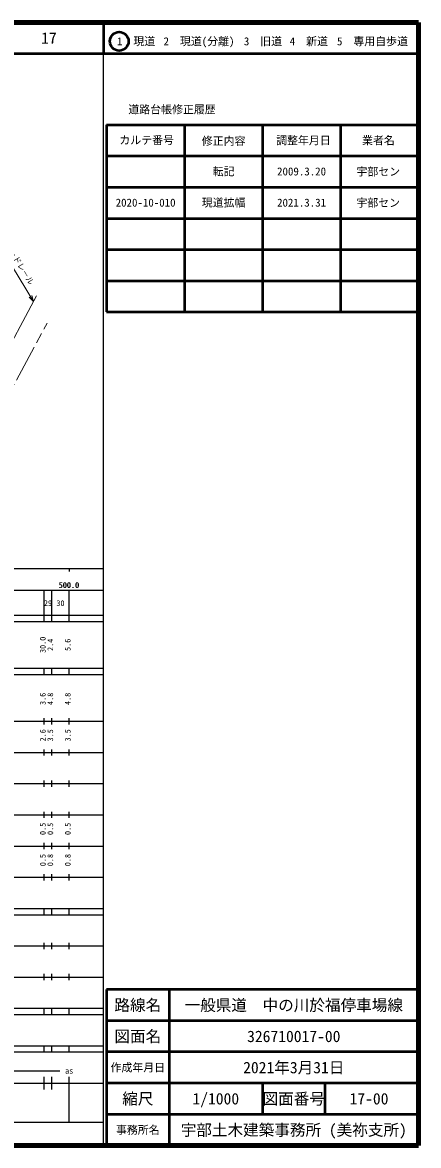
# Model space of a CAD drawing. Units: millimetres, scale not verified. Extents: x 40000 to 680000, y 20000 to 380000.
# Drawn here: x 553017 to 680000, y 20000 to 380000 of the extents above; entities that cross this region are included whole.
import ezdxf
from ezdxf.enums import TextEntityAlignment as Align

# ---------------------------------------------------------------- set-up
doc = ezdxf.new("R2010")
doc.units = ezdxf.units.MM
doc.header["$LTSCALE"] = 1000
doc.linetypes.add('CHAIN', pattern=[18.5, 12, -1.5, 3.5, -1.5])
for name, color, linetype, lineweight in [('M-BMK', 2, 'CHAIN', 13), ('M-STR-HTXT', 7, 'Continuous', 13), ('M-TTL', 2, 'Continuous', 140), ('M-TTL-BAND', 7, 'Continuous', 25), ('M-TTL-FRAM', 2, 'Continuous', 50), ('M-TTL-LINE', 7, 'Continuous', 50)]:
    doc.layers.add(name, color=color, linetype=linetype, lineweight=lineweight)
doc.layers.add('M-TTL-TXT', color=7, linetype='Continuous')
doc.styles.add('ＭＳ ゴシック', font='')
doc.styles.get('ＭＳ ゴシック').set_extended_font_data('MS Gothic')

msp = doc.modelspace()

# ---------------------------------------------------------------- linework, layer by layer
at = {"layer": 'M-BMK'}
msp.add_line((542387, 249035), (560893, 283648), dxfattribs=at)
at = {"layer": 'M-STR-HTXT'}
for p, q in [((556572, 290596), (543291, 312298)), ((537716, 255327), (557515, 292360)), ((555122, 291974), (556572, 290596)), ((556572, 290596), (556005, 292514))]:
    msp.add_line(p, q, dxfattribs=at)
at = {"layer": 'M-TTL'}
for p, q in [((680000, 380000), (40000, 380000)), ((680000, 20000), (680000, 380000)), ((40000, 20000), (680000, 20000))]:
    msp.add_line(p, q, dxfattribs=at)
at = {"layer": 'M-TTL-BAND'}
for p, q in [((579000, 20000), (579000, 370000)), ((40000, 205000), (579000, 205000)), ((568000, 205000), (568000, 204000)), ((68000, 198000), (579000, 198000)), ((560000, 188000), (560000, 198000)), ((562400, 188000), (562400, 198000)), ((568000, 188000), (568000, 198000)), ((40000, 190000), (579000, 190000)), ((40000, 188000), (579000, 188000)), ((40000, 173000), (579000, 173000)), ((560000, 171000), (560000, 173000)), ((562400, 171000), (562400, 173000)), ((568000, 171000), (568000, 173000)), ((40000, 171000), (579000, 171000)), ((40000, 156000), (579000, 156000)), ((560000, 155000), (560000, 157000)), ((562400, 155000), (562400, 157000)), ((568000, 155000), (568000, 157000)), ((46000, 146000), (579000, 146000)), ((560000, 145000), (560000, 147000)), ((562400, 145000), (562400, 147000)), ((568000, 145000), (568000, 147000)), ((560000, 135000), (560000, 137000)), ((562400, 135000), (562400, 137000)), ((568000, 135000), (568000, 137000)), ((52000, 136000), (579000, 136000)), ((46000, 126000), (579000, 126000)), ((560000, 125000), (560000, 127000)), ((562400, 125000), (562400, 127000)), ((568000, 125000), (568000, 127000)), ((52000, 116000), (579000, 116000)), ((560000, 115000), (560000, 117000)), ((562400, 115000), (562400, 117000)), ((568000, 115000), (568000, 117000)), ((46000, 106000), (579000, 106000)), ((560000, 105000), (560000, 107000)), ((562400, 105000), (562400, 107000)), ((568000, 105000), (568000, 107000)), ((40000, 96000), (579000, 96000)), ((40000, 94000), (579000, 94000)), ((560000, 94000), (560000, 96000)), ((562400, 94000), (562400, 96000)), ((568000, 94000), (568000, 96000)), ((49000, 84000), (579000, 84000)), ((560000, 83000), (560000, 85000)), ((562400, 83000), (562400, 85000)), ((568000, 83000), (568000, 85000)), ((40000, 74000), (579000, 74000)), ((560000, 73000), (560000, 75000)), ((562400, 73000), (562400, 75000)), ((568000, 73000), (568000, 75000)), ((40000, 64000), (579000, 64000)), ((40000, 62000), (579000, 62000)), ((560000, 62000), (560000, 64000)), ((562400, 62000), (562400, 64000)), ((568000, 62000), (568000, 64000)), ((40000, 52000), (579000, 52000)), ((560000, 50000), (560000, 52000)), ((562400, 50000), (562400, 52000)), ((568000, 50000), (568000, 52000)), ((40000, 50000), (579000, 50000)), ((71000, 44000), (565000, 44000)), ((40000, 40000), (579000, 40000)), ((560000, 38000), (560000, 42000)), ((562400, 38000), (562400, 42000)), ((568000, 27500), (568000, 42000)), ((68000, 27500), (579000, 27500))]:
    msp.add_line(p, q, dxfattribs=at)
at = {"layer": 'M-TTL-FRAM'}
for p, q in [((580000, 347197), (580000, 287197)), ((580000, 347197), (680000, 347197)), ((580000, 287197), (680000, 287197)), ((680000, 70000), (580000, 70000)), ((580000, 70000), (580000, 20000))]:
    msp.add_line(p, q, dxfattribs=at)
at = {"layer": 'M-TTL-LINE'}
for p, q in [((579000, 380000), (579000, 370000)), ((40000, 370000), (680000, 370000)), ((605000, 347197), (605000, 287197)), ((630000, 347197), (630000, 287197)), ((655000, 347197), (655000, 287197)), ((580000, 337197), (680000, 337197)), ((580000, 327197), (680000, 327197)), ((580000, 317197), (680000, 317197)), ((580000, 307197), (680000, 307197)), ((580000, 297197), (680000, 297197)), ((600000, 70000), (600000, 20000)), ((680000, 60000), (580000, 60000)), ((680000, 50000), (580000, 50000)), ((680000, 40000), (580000, 40000)), ((630000, 40000), (630000, 30000)), ((650000, 40000), (650000, 30000)), ((680000, 30000), (580000, 30000))]:
    msp.add_line(p, q, dxfattribs=at)
msp.add_circle((584031, 373958), 3000, dxfattribs=at)

# ---------------------------------------------------------------- texts
at = {"layer": 'M-STR-HTXT', "style": 'ＭＳ ゴシック'}
msp.add_text('ガ－ドレ－ル', height=1833, rotation=301.467, dxfattribs=at).set_placement((550785, 301969), align=Align.BOTTOM_CENTER)
at = {"layer": 'M-TTL-BAND', "style": 'ＭＳ ゴシック'}
for s, p in [('500.0', (567844, 198195)), ('500.0', (568000, 198195)), ('29', (561200, 192405)), ('30', (565200, 192405)), ('as', (568000, 42500))]:
    msp.add_text(s, height=1833, dxfattribs=at).set_placement(p, align=Align.BOTTOM_CENTER)
for s, p in [('30.0', (561000, 180500)), ('2.4', (563400, 180500)), ('5.6', (569000, 180500)), ('3.6', (561000, 163174)), ('4.8', (563400, 163174)), ('4.8', (569000, 163174)), ('2.6', (561000, 151500)), ('3.5', (563400, 151500)), ('3.5', (569000, 151500)), ('0.5', (561000, 121500)), ('0.5', (563400, 121500)), ('0.5', (569000, 121500)), ('0.5', (561000, 111500)), ('0.8', (563400, 111500)), ('0.8', (569000, 111500))]:
    msp.add_text(s, height=1833, rotation=90, dxfattribs=at).set_placement(p, align=Align.BOTTOM_CENTER)
at = {"layer": 'M-TTL-TXT', "style": 'ＭＳ ゴシック'}
for s, height, p in [('17', 3666, (561497, 375000)), ('1\u3000現道', 2566, (589448, 373958)), ('2\u3000現道(分離)', 2566, (609619, 373958)), ('3\u3000旧道', 2566, (630121, 373958)), ('4\u3000新道', 2566, (644824, 373958)), ('5\u3000専用自歩道', 2566, (665228, 373958)), ('道路台帳修正履歴', 2566, (600968, 352113)), ('カルテ番号', 2566, (592839, 342277)), ('修正内容', 2566, (617509, 342023)), ('調整年月日', 2566, (643089, 342197)), ('業者名', 2566, (667134, 342197)), ('転記', 2566, (617500, 332245)), ('2009.3.20', 2566, (642500, 332245)), ('宇部セン', 2566, (667077, 332189)), ('2020-10-010', 2566, (592500, 322245)), ('現道拡幅', 2566, (617500, 322245)), ('2021.3.31', 2566, (642500, 322245)), ('宇部セン', 2566, (667077, 322189)), ('路線名', 3666, (590000, 65000)), ('路線名', 3666, (590000, 65000)), ('一般県道\u3000中の川於福停車場線', 3666, (640000, 65000)), ('図面名', 3666, (590000, 55000)), ('図面名', 3666, (590000, 55000)), ('326710017-00', 3666, (640000, 55000)), ('2021年3月31日', 3666, (640000, 45000)), ('作成年月日', 2566, (590000, 45000)), ('作成年月日', 2566, (590000, 45000)), ('縮尺', 3666, (590000, 35000)), ('縮尺', 3666, (590000, 35000)), ('1/1000', 3666, (615000, 35000)), ('図面番号', 3666, (640000, 35000)), ('図面番号', 3666, (640000, 35000)), ('17-00', 3666, (664125, 35000)), ('事務所名', 2566, (590000, 25000)), ('事務所名', 2566, (590000, 25000)), ('宇部土木建築事務所 (美祢支所)', 3666, (640000, 25000))]:
    msp.add_text(s, height=height, dxfattribs=at).set_placement(p, align=Align.MIDDLE_CENTER)

doc.saveas('drawing.dxf')
